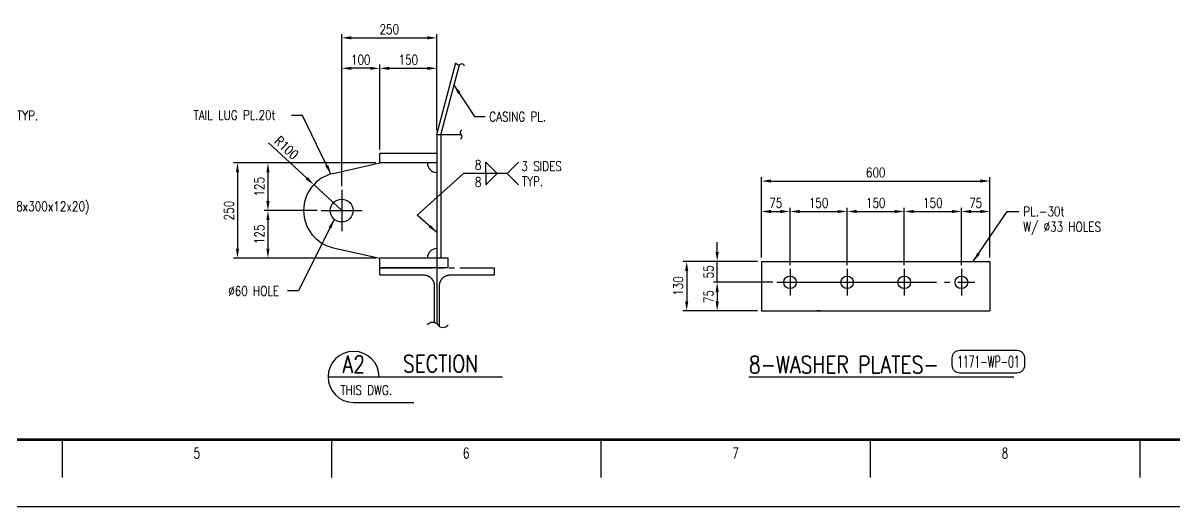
# Model space of a CAD drawing. Header units: millimetres. Extents: x 0 to 134087, y -49114 to 20834.
# Drawn here: x 45030 to 52585, y -29779 to -26603 of the extents above; entities that cross this region are included whole.
import ezdxf
from ezdxf.enums import TextEntityAlignment as Align

# ---------------------------------------------------------------- set-up
doc = ezdxf.new("R2010")
doc.units = ezdxf.units.MM
doc.header["$LTSCALE"] = 35
for name, pattern in [('JNK-CENTER', [34, 30, -1.5, 1, -1.5]), ('JNK-HIDDEN', [3, 2, -1]), ('JNK-PHANTOM', [15, 10, -1, 1, -1, 1, -1])]:
    doc.linetypes.add(name, pattern=pattern)
for name, color, linetype in [('CEN-R', 1, 'JNK-CENTER'), ('CON-C', 4, 'Continuous'), ('CON-G', 3, 'Continuous'), ('CON-W', 7, 'Continuous'), ('CON-Y', 2, 'Continuous'), ('Dim-W', 7, 'Continuous'), ('HID-Y', 2, 'JNK-HIDDEN'), ('HL', 7, 'Continuous'), ('PHA-M', 6, 'JNK-PHANTOM'), ('STL-OBJT', 7, 'Continuous'), ('TXT-G', 3, 'Continuous'), ('TXT-Y', 2, 'Continuous')]:
    doc.layers.add(name, color=color, linetype=linetype)
doc.styles.add('ROMANS', font='ROMANS.shx', dxfattribs={"width": 0.8})
doc.styles.add('SIMPLEX', font='simplex.shx', dxfattribs={"width": 0.8})
doc.dimstyles.new('DIM25x2.5', dxfattribs={"dimscale": 25, "dimtxt": 2.5, "dimasz": 2.5, "dimexe": 1, "dimexo": 1, "dimgap": 1, "dimtad": 1, "dimdec": 1, "dimlfac": 0.4, "dimdsep": 46, "dimtxsty": 'SIMPLEX', "dimcen": 0, "dimclrt": 2, "dimazin": 2, "dimtfac": 1, "dimtdec": 1, "dimtix": 1, "dimtmove": 2, "dimatfit": 0, "dimfxl": 0.18, "dimtolj": 1, "dimtzin": 0, "dimarcsym": 0})

# ---------------------------------------------------------------- blocks, each defined once
blk = doc.blocks.new('TITLE')
at = {"color": 7}
for p, q in [((311.22, 17.68), (311.22, 7.78)), ((381.95, 17.68), (381.95, 7.78)), ((452.68, 17.68), (452.68, 7.78)), ((523.41, 17.68), (523.41, 7.78)), ((594.15, 17.68), (594.15, 7.78)), ((841, 0), (0, 0))]:
    blk.add_line(p, q, dxfattribs=at)
at = {"color": 7, "const_width": 0.707}
blk.add_lwpolyline([(28.29, 17.68), (823.67, 17.68)], dxfattribs=at)
at = {"color": 7, "style": 'ROMANS', "width": 0.7}
for s, p in [('5', (346.59, 14.15)), ('6', (417.32, 14.15)), ('7', (488.05, 14.15)), ('8', (558.78, 14.15))]:
    blk.add_text(s, height=2.83, dxfattribs=at).set_placement(p, align=Align.MIDDLE)
blk = doc.blocks.new('DUCT-TAG')
at = {"layer": 'CON-G'}
blk.add_lwpolyline([(-9.49, -1), (-9.49, 1, -0.414214), (-7.49, 3), (7.49, 3, -0.414214), (9.49, 1), (9.49, -1, -0.414214), (7.49, -3), (-7.49, -3, -0.414214)], format="xyb", close=True, dxfattribs=at)
at = {"layer": 'CON-G', "style": 'SIMPLEX', "width": 1.246304}
blk.add_attdef('NAME', text='', height=3, dxfattribs=at).set_placement((-8.19, -1.5), (8.19, -1.5), align=Align.FIT)
at = {"layer": 'CON-Y', "style": 'SIMPLEX'}
blk.add_attdef('ELEVATION', text='', height=2, dxfattribs=at).set_placement((0, -6.02), align=Align.CENTER)
blk = doc.blocks.new('SECTITLE')
at = {"layer": 'CON-G'}
for p, q in [((-1.7, 0), (44.1, 0)), ((5, -6.7), (20.86, -6.7))]:
    blk.add_line(p, q, dxfattribs=at)
blk.add_arc((5, 0), 6.7, 0, 270, dxfattribs=at)
at = {"layer": 'CON-C', "style": 'SIMPLEX', "width": 0.8}
for tag, p in [('A', (5.06, 1.04)), ('ELEVATION', (27.83, 1.22))]:
    blk.add_attdef(tag, text='', height=4.5, dxfattribs=at).set_placement(p, align=Align.CENTER)
at = {"layer": 'CON-Y', "style": 'SIMPLEX', "width": 0.8}
blk.add_attdef('H0000-0000', (1.54, -4.72), '', height=2.5, dxfattribs=at)
blk.add_attdef('SCALE', text='', height=2.5, dxfattribs=at).set_placement((44.9, -3.72), align=Align.RIGHT)
blk = doc.blocks.new('*D1198')
at = {"layer": 'DEFPOINTS', "color": 0, "transparency": 16777216}
for p in [(47371.8, -27521.5), (46637.8, -27834), (46986.8, -27834)]:
    blk.add_point(p, dxfattribs=at)
at = {"layer": 'Dim-W', "color": 0, "lineweight": -2, "transparency": 16777216}
for p, q in [((47346.8, -27521.5), (46612.8, -27521.5)), ((46637.8, -27584), (46637.8, -27771.5)), ((46961.8, -27834), (46612.8, -27834))]:
    blk.add_line(p, q, dxfattribs=at)
at = {"layer": 'Dim-W', "color": 0, "transparency": 16777216}
for points in [[(46627.4, -27584), (46648.2, -27584), (46637.8, -27521.5)], [(46627.4, -27771.5), (46648.2, -27771.5), (46637.8, -27834)]]:
    blk.add_solid(points, dxfattribs=at)
at = {"layer": 'Dim-W', "color": 2, "transparency": 16777216, "insert": (46581.6, -27677.7), "char_height": 62.5, "attachment_point": 5, "rotation": 90, "style": 'SIMPLEX'}
blk.add_mtext('\\A1;125', dxfattribs=at)
blk = doc.blocks.new('*D1199')
at = {"layer": 'DEFPOINTS', "color": 0, "transparency": 16777216}
for p in [(46637.8, -27834), (46637.8, -28146.5), (47371.8, -28146.5)]:
    blk.add_point(p, dxfattribs=at)
at = {"layer": 'Dim-W', "color": 0, "lineweight": -2, "transparency": 16777216}
for p, q in [((46637.8, -27896.5), (46637.8, -28084)), ((47346.8, -28146.5), (46612.8, -28146.5))]:
    blk.add_line(p, q, dxfattribs=at)
at = {"layer": 'Dim-W', "color": 0, "transparency": 16777216}
for points in [[(46627.4, -27896.5), (46648.2, -27896.5), (46637.8, -27834)], [(46627.4, -28084), (46648.2, -28084), (46637.8, -28146.5)]]:
    blk.add_solid(points, dxfattribs=at)
at = {"layer": 'Dim-W', "color": 2, "transparency": 16777216, "insert": (46581.6, -27990.2), "char_height": 62.5, "attachment_point": 5, "rotation": 90, "style": 'SIMPLEX'}
blk.add_mtext('\\A1;125', dxfattribs=at)
blk = doc.blocks.new('*D1200')
at = {"layer": 'DEFPOINTS', "color": 0, "transparency": 16777216}
for p in [(46637.8, -27521.5), (46437.8, -28146.5), (46637.8, -28146.5)]:
    blk.add_point(p, dxfattribs=at)
at = {"layer": 'Dim-W', "color": 0, "lineweight": -2, "transparency": 16777216}
for p, q in [((46612.8, -27521.5), (46412.8, -27521.5)), ((46437.8, -27584), (46437.8, -28084)), ((46612.8, -28146.5), (46412.8, -28146.5))]:
    blk.add_line(p, q, dxfattribs=at)
at = {"layer": 'Dim-W', "color": 0, "transparency": 16777216}
for points in [[(46427.4, -27584), (46448.2, -27584), (46437.8, -27521.5)], [(46427.4, -28084), (46448.2, -28084), (46437.8, -28146.5)]]:
    blk.add_solid(points, dxfattribs=at)
at = {"layer": 'Dim-W', "color": 2, "transparency": 16777216, "insert": (46381.6, -27834), "char_height": 62.5, "attachment_point": 5, "rotation": 90, "style": 'SIMPLEX'}
blk.add_mtext('\\A1;250', dxfattribs=at)
blk = doc.blocks.new('*D1201')
at = {"layer": 'DEFPOINTS', "color": 0, "transparency": 16777216}
for p in [(47746.8, -26900.7), (47746.8, -27334), (47371.8, -27459)]:
    blk.add_point(p, dxfattribs=at)
at = {"layer": 'Dim-W', "color": 0, "lineweight": -2, "transparency": 16777216}
for p, q in [((47371.8, -27434), (47371.8, -26875.7)), ((47746.8, -27309), (47746.8, -26875.7)), ((47434.3, -26900.7), (47684.3, -26900.7))]:
    blk.add_line(p, q, dxfattribs=at)
at = {"layer": 'Dim-W', "color": 0, "transparency": 16777216}
for points in [[(47434.3, -26890.3), (47434.3, -26911.1), (47371.8, -26900.7)], [(47684.3, -26890.3), (47684.3, -26911.1), (47746.8, -26900.7)]]:
    blk.add_solid(points, dxfattribs=at)
at = {"layer": 'Dim-W', "color": 2, "transparency": 16777216, "insert": (47559.3, -26844.4), "char_height": 62.5, "attachment_point": 5, "style": 'SIMPLEX'}
blk.add_mtext('\\A1;150', dxfattribs=at)
blk = doc.blocks.new('*D1202')
at = {"layer": 'DEFPOINTS', "color": 0, "transparency": 16777216}
for p in [(47121.8, -26900.7), (47371.8, -26900.7), (47121.8, -27699)]:
    blk.add_point(p, dxfattribs=at)
at = {"layer": 'Dim-W', "color": 0, "lineweight": -2, "transparency": 16777216}
for p, q in [((47121.8, -27674), (47121.8, -26875.7)), ((47309.3, -26900.7), (47184.3, -26900.7))]:
    blk.add_line(p, q, dxfattribs=at)
at = {"layer": 'Dim-W', "color": 0, "transparency": 16777216}
for points in [[(47184.3, -26890.3), (47184.3, -26911.1), (47121.8, -26900.7)], [(47309.3, -26890.3), (47309.3, -26911.1), (47371.8, -26900.7)]]:
    blk.add_solid(points, dxfattribs=at)
at = {"layer": 'Dim-W', "color": 2, "transparency": 16777216, "insert": (47246.8, -26844.4), "char_height": 62.5, "attachment_point": 5, "style": 'SIMPLEX'}
blk.add_mtext('\\A1;100', dxfattribs=at)
blk = doc.blocks.new('*D1203')
at = {"layer": 'DEFPOINTS', "color": 0, "transparency": 16777216}
for p in [(47746.8, -26700.7), (47746.8, -27334), (47121.8, -27699)]:
    blk.add_point(p, dxfattribs=at)
at = {"layer": 'Dim-W', "color": 0, "lineweight": -2, "transparency": 16777216}
for p, q in [((47121.8, -27674), (47121.8, -26675.7)), ((47184.3, -26700.7), (47684.3, -26700.7)), ((47746.8, -27309), (47746.8, -26675.7))]:
    blk.add_line(p, q, dxfattribs=at)
at = {"layer": 'Dim-W', "color": 0, "transparency": 16777216}
for points in [[(47184.3, -26690.3), (47184.3, -26711.1), (47121.8, -26700.7)], [(47684.3, -26690.3), (47684.3, -26711.1), (47746.8, -26700.7)]]:
    blk.add_solid(points, dxfattribs=at)
at = {"layer": 'Dim-W', "color": 2, "transparency": 16777216, "insert": (47434.3, -26644.4), "char_height": 62.5, "attachment_point": 5, "style": 'SIMPLEX'}
blk.add_mtext('\\A1;250', dxfattribs=at)
blk = doc.blocks.new('*D1204')
at = {"layer": 'DEFPOINTS', "color": 0, "transparency": 16777216}
for p in [(46938.4, -27664.1), (47121.8, -27834)]:
    blk.add_point(p, dxfattribs=at)
at = {"layer": 'Dim-W', "color": 0, "lineweight": -2, "transparency": 16777216}
for p, q in [((46641.1, -27388.7), (46892.5, -27621.6)), ((47121.8, -27834), (46938.4, -27664.1))]:
    blk.add_line(p, q, dxfattribs=at)
at = {"layer": 'Dim-W', "color": 0, "transparency": 16777216}
blk.add_solid([(46899.6, -27614), (46885.4, -27629.2), (46938.4, -27664.1)], dxfattribs=at)
at = {"layer": 'Dim-W', "color": 2, "transparency": 16777216, "insert": (46759.7, -27421.9), "char_height": 62.5, "attachment_point": 5, "rotation": 317.18641, "style": 'SIMPLEX'}
blk.add_mtext('\\A1;R100', dxfattribs=at)
blk = doc.blocks.new('*D1205')
at = {"layer": 'DEFPOINTS', "color": 0, "transparency": 16777216}
for p in [(49977.2, -28304.9), (49586.5, -28492.4), (49877.2, -28492.4)]:
    blk.add_point(p, dxfattribs=at)
at = {"layer": 'Dim-W', "color": 0, "lineweight": -2, "transparency": 16777216}
for p, q in [((49952.2, -28304.9), (49561.5, -28304.9)), ((49586.5, -28367.4), (49586.5, -28429.9)), ((49852.2, -28492.4), (49561.5, -28492.4))]:
    blk.add_line(p, q, dxfattribs=at)
at = {"layer": 'Dim-W', "color": 0, "transparency": 16777216}
for points in [[(49576, -28367.4), (49596.9, -28367.4), (49586.5, -28304.9)], [(49576, -28429.9), (49596.9, -28429.9), (49586.5, -28492.4)]]:
    blk.add_solid(points, dxfattribs=at)
at = {"layer": 'Dim-W', "color": 2, "transparency": 16777216, "insert": (49530.2, -28398.7), "char_height": 62.5, "attachment_point": 5, "rotation": 90, "style": 'SIMPLEX'}
blk.add_mtext('\\A1;75', dxfattribs=at)
blk = doc.blocks.new('*D1206')
at = {"layer": 'DEFPOINTS', "color": 0, "transparency": 16777216}
for p in [(49586.5, -28167.4), (49877.2, -28167.4), (49586.5, -28304.9)]:
    blk.add_point(p, dxfattribs=at)
at = {"layer": 'Dim-W', "color": 0, "lineweight": -2, "transparency": 16777216}
for p, q in [((49586.5, -28104.9), (49586.5, -28042.4)), ((49852.2, -28167.4), (49561.5, -28167.4)), ((49586.5, -28304.9), (49586.5, -28167.4)), ((49586.5, -28367.4), (49586.5, -28429.9))]:
    blk.add_line(p, q, dxfattribs=at)
at = {"layer": 'Dim-W', "color": 0, "transparency": 16777216}
for points in [[(49576, -28104.9), (49596.9, -28104.9), (49586.5, -28167.4)], [(49576, -28367.4), (49596.9, -28367.4), (49586.5, -28304.9)]]:
    blk.add_solid(points, dxfattribs=at)
at = {"layer": 'Dim-W', "color": 2, "transparency": 16777216, "insert": (49530.2, -28236.2), "char_height": 62.5, "attachment_point": 5, "rotation": 90, "style": 'SIMPLEX'}
blk.add_mtext('\\A1;55', dxfattribs=at)
blk = doc.blocks.new('*D1207')
at = {"layer": 'DEFPOINTS', "color": 0, "transparency": 16777216}
for p in [(49877.2, -28167.4), (49386.5, -28492.4), (49877.2, -28492.4)]:
    blk.add_point(p, dxfattribs=at)
at = {"layer": 'Dim-W', "color": 0, "lineweight": -2, "transparency": 16777216}
for p, q in [((49852.2, -28167.4), (49361.5, -28167.4)), ((49386.5, -28229.9), (49386.5, -28429.9)), ((49852.2, -28492.4), (49361.5, -28492.4))]:
    blk.add_line(p, q, dxfattribs=at)
at = {"layer": 'Dim-W', "color": 0, "transparency": 16777216}
for points in [[(49376, -28229.9), (49396.9, -28229.9), (49386.5, -28167.4)], [(49376, -28429.9), (49396.9, -28429.9), (49386.5, -28492.4)]]:
    blk.add_solid(points, dxfattribs=at)
at = {"layer": 'Dim-W', "color": 2, "transparency": 16777216, "insert": (49330.2, -28329.9), "char_height": 62.5, "attachment_point": 5, "rotation": 90, "style": 'SIMPLEX'}
blk.add_mtext('\\A1;130', dxfattribs=at)
blk = doc.blocks.new('*D1208')
at = {"layer": 'DEFPOINTS', "color": 0, "transparency": 16777216}
for p in [(50064.7, -27840.2), (49877.2, -28167.4), (50064.7, -28217.4)]:
    blk.add_point(p, dxfattribs=at)
at = {"layer": 'Dim-W', "color": 0, "lineweight": -2, "transparency": 16777216}
for p, q in [((49877.2, -28142.4), (49877.2, -27815.2)), ((49939.7, -27840.2), (50002.2, -27840.2)), ((50064.7, -28192.4), (50064.7, -27815.2))]:
    blk.add_line(p, q, dxfattribs=at)
at = {"layer": 'Dim-W', "color": 0, "transparency": 16777216}
for points in [[(49939.7, -27829.8), (49939.7, -27850.6), (49877.2, -27840.2)], [(50002.2, -27829.8), (50002.2, -27850.6), (50064.7, -27840.2)]]:
    blk.add_solid(points, dxfattribs=at)
at = {"layer": 'Dim-W', "color": 2, "transparency": 16777216, "insert": (49970.9, -27784), "char_height": 62.5, "attachment_point": 5, "style": 'SIMPLEX'}
blk.add_mtext('\\A1;75', dxfattribs=at)
blk = doc.blocks.new('*D1209')
at = {"layer": 'DEFPOINTS', "color": 0, "transparency": 16777216}
for p in [(50064.7, -27840.2), (50439.7, -27840.2), (50439.7, -28217.4)]:
    blk.add_point(p, dxfattribs=at)
at = {"layer": 'Dim-W', "color": 0, "lineweight": -2, "transparency": 16777216}
for p, q in [((50127.2, -27840.2), (50377.2, -27840.2)), ((50439.7, -28192.4), (50439.7, -27815.2))]:
    blk.add_line(p, q, dxfattribs=at)
at = {"layer": 'Dim-W', "color": 0, "transparency": 16777216}
for points in [[(50127.2, -27829.8), (50127.2, -27850.6), (50064.7, -27840.2)], [(50377.2, -27829.8), (50377.2, -27850.6), (50439.7, -27840.2)]]:
    blk.add_solid(points, dxfattribs=at)
at = {"layer": 'Dim-W', "color": 2, "transparency": 16777216, "insert": (50252.2, -27784), "char_height": 62.5, "attachment_point": 5, "style": 'SIMPLEX'}
blk.add_mtext('\\A1;150', dxfattribs=at)
blk = doc.blocks.new('*D1210')
at = {"layer": 'DEFPOINTS', "color": 0, "transparency": 16777216}
for p in [(50439.7, -27840.2), (50814.7, -27840.2), (50814.7, -28217.4)]:
    blk.add_point(p, dxfattribs=at)
at = {"layer": 'Dim-W', "color": 0, "lineweight": -2, "transparency": 16777216}
for p, q in [((50502.2, -27840.2), (50752.2, -27840.2)), ((50814.7, -28192.4), (50814.7, -27815.2))]:
    blk.add_line(p, q, dxfattribs=at)
at = {"layer": 'Dim-W', "color": 0, "transparency": 16777216}
for points in [[(50502.2, -27829.8), (50502.2, -27850.6), (50439.7, -27840.2)], [(50752.2, -27829.8), (50752.2, -27850.6), (50814.7, -27840.2)]]:
    blk.add_solid(points, dxfattribs=at)
at = {"layer": 'Dim-W', "color": 2, "transparency": 16777216, "insert": (50627.2, -27784), "char_height": 62.5, "attachment_point": 5, "style": 'SIMPLEX'}
blk.add_mtext('\\A1;150', dxfattribs=at)
blk = doc.blocks.new('*D1211')
at = {"layer": 'DEFPOINTS', "color": 0, "transparency": 16777216}
for p in [(50814.7, -27840.2), (51189.7, -27840.2), (51189.7, -28217.4)]:
    blk.add_point(p, dxfattribs=at)
at = {"layer": 'Dim-W', "color": 0, "lineweight": -2, "transparency": 16777216}
for p, q in [((50877.2, -27840.2), (51127.2, -27840.2)), ((51189.7, -28192.4), (51189.7, -27815.2))]:
    blk.add_line(p, q, dxfattribs=at)
at = {"layer": 'Dim-W', "color": 0, "transparency": 16777216}
for points in [[(50877.2, -27829.8), (50877.2, -27850.6), (50814.7, -27840.2)], [(51127.2, -27829.8), (51127.2, -27850.6), (51189.7, -27840.2)]]:
    blk.add_solid(points, dxfattribs=at)
at = {"layer": 'Dim-W', "color": 2, "transparency": 16777216, "insert": (51002.2, -27784), "char_height": 62.5, "attachment_point": 5, "style": 'SIMPLEX'}
blk.add_mtext('\\A1;150', dxfattribs=at)
blk = doc.blocks.new('*D1212')
at = {"layer": 'DEFPOINTS', "color": 0, "transparency": 16777216}
for p in [(51189.7, -27840.2), (51377.2, -27840.2), (51377.2, -28167.4)]:
    blk.add_point(p, dxfattribs=at)
at = {"layer": 'Dim-W', "color": 0, "lineweight": -2, "transparency": 16777216}
for p, q in [((51252.2, -27840.2), (51314.7, -27840.2)), ((51377.2, -28142.4), (51377.2, -27815.2))]:
    blk.add_line(p, q, dxfattribs=at)
at = {"layer": 'Dim-W', "color": 0, "transparency": 16777216}
for points in [[(51252.2, -27829.8), (51252.2, -27850.6), (51189.7, -27840.2)], [(51314.7, -27829.8), (51314.7, -27850.6), (51377.2, -27840.2)]]:
    blk.add_solid(points, dxfattribs=at)
at = {"layer": 'Dim-W', "color": 2, "transparency": 16777216, "insert": (51283.4, -27784), "char_height": 62.5, "attachment_point": 5, "style": 'SIMPLEX'}
blk.add_mtext('\\A1;75', dxfattribs=at)
blk = doc.blocks.new('*D1213')
at = {"layer": 'DEFPOINTS', "color": 0, "transparency": 16777216}
for p in [(51377.2, -27640.2), (49877.2, -28167.4), (51377.2, -28167.4)]:
    blk.add_point(p, dxfattribs=at)
at = {"layer": 'Dim-W', "color": 0, "lineweight": -2, "transparency": 16777216}
for p, q in [((49877.2, -28142.4), (49877.2, -27615.2)), ((49939.7, -27640.2), (51314.7, -27640.2)), ((51377.2, -28142.4), (51377.2, -27615.2))]:
    blk.add_line(p, q, dxfattribs=at)
at = {"layer": 'Dim-W', "color": 0, "transparency": 16777216}
for points in [[(49939.7, -27629.8), (49939.7, -27650.6), (49877.2, -27640.2)], [(51314.7, -27629.8), (51314.7, -27650.6), (51377.2, -27640.2)]]:
    blk.add_solid(points, dxfattribs=at)
at = {"layer": 'Dim-W', "color": 2, "transparency": 16777216, "insert": (50627.2, -27584), "char_height": 62.5, "attachment_point": 5, "style": 'SIMPLEX'}
blk.add_mtext('\\A1;600', dxfattribs=at)

msp = doc.modelspace()

# ---------------------------------------------------------------- linework, layer by layer
at = {"layer": 'CEN-R'}
for p, q in [((47121.7579, -27698.9763), (47121.7579, -27968.9763)), ((46986.7579, -27833.9763), (47256.7579, -27833.9763)), ((47746.7579, -28083.9763), (47746.7579, -28576.5858)), ((47746.7579, -28083.9763), (47746.7579, -28576.5858)), ((50064.6665, -28217.4034), (50064.6665, -28392.4039)), ((50439.6665, -28217.4034), (50439.6665, -28392.4039)), ((50814.6665, -28217.4034), (50814.6665, -28392.4039)), ((51189.6665, -28217.4034), (51189.6665, -28392.4039)), ((49977.1662, -28304.9036), (51277.1668, -28304.9036))]:
    msp.add_line(p, q, dxfattribs=at)
at = {"layer": 'CON-G'}
for p, q in [((47746.7579, -27333.9763), (47871.7115, -26865.4003)), ((47771.7579, -27337.2524), (47894.1071, -26878.4426)), ((47746.7579, -27333.9763), (47746.7579, -28146.4763)), ((47746.7579, -27333.9763), (47906.411, -27333.9763)), ((47771.7579, -27337.2524), (47771.7579, -28146.4763)), ((47746.7579, -27458.9763), (47371.7579, -27458.9763)), ((47371.7579, -27521.4763), (47371.7579, -27458.9763)), ((47371.7579, -27521.4763), (47371.7579, -27458.9763)), ((47066.8798, -27590.0738), (47371.7579, -27521.4763)), ((47746.7579, -27521.4763), (47371.7579, -27521.4763)), ((47066.8798, -28077.8787), (47371.7579, -28146.4763)), ((47821.7579, -28146.4763), (47371.7579, -28146.4763)), ((47371.7579, -28208.9763), (47371.7579, -28146.4763)), ((47371.7579, -28208.9763), (47371.7579, -28146.4763)), ((47821.7579, -28208.9763), (47821.7579, -28146.4763)), ((49877.1665, -28167.4036), (49877.1665, -28492.4036)), ((49877.1665, -28167.4036), (51377.1665, -28167.4036)), ((51377.1665, -28167.4036), (51377.1665, -28492.4036)), ((47821.7579, -28208.9763), (47371.7579, -28208.9763)), ((49877.1665, -28492.4036), (51377.1665, -28492.4036))]:
    msp.add_line(p, q, dxfattribs=at)
for centre, radius in [((47121.7579, -27833.9763), 75), ((50064.6665, -28304.9036), 41.25), ((50439.6665, -28304.9036), 41.25), ((50814.6665, -28304.9036), 41.25), ((51189.6665, -28304.9036), 41.25)]:
    msp.add_circle(centre, radius, dxfattribs=at)
for centre, radius, start, end in [((47746.7579, -27521.4763), 62.5, 180, 270), ((47121.7579, -27833.9763), 250, 102.68038349, 257.31961651), ((47746.7579, -28146.4763), 62.5, 90, 180)]:
    msp.add_arc(centre, radius, start, end, dxfattribs=at)
at = {"layer": 'CON-W'}
msp.add_line((51491.0769, -27840.2176), (51565.5767, -27840.2176), dxfattribs=at)
for points in [[(47928.143, -26885.7837, 0.535183758), (47899.9272, -26875.592, -0.535183758), (47871.7115, -26865.4003)], [(47901.8533, -27363.628, 0.535183758), (47906.411, -27333.9763, -0.535183758), (47910.9687, -27304.3245)], [(47684.9967, -28583.4233, -0.535183758), (47752.4967, -28583.4233, 0.535183758), (47819.9967, -28583.4233)]]:
    msp.add_lwpolyline(points, format="xyb", dxfattribs=at)
for points in [[(48067.5602, -27590.5622), (48067.5602, -27515.5622), (48142.5602, -27590.5622)], [(48282.6041, -27515.5622), (48207.6041, -27590.5622), (48282.6041, -27665.5622)], [(48067.5602, -27590.5622), (48067.5602, -27665.5622), (48142.5602, -27590.5622)]]:
    msp.add_lwpolyline(points, dxfattribs=at)
at = {"layer": 'Dim-W'}
msp.add_line((48207.6041, -27590.5622), (47922.1737, -27590.5622), dxfattribs=at)
at = {"layer": 'HID-Y'}
for p, q in [((50264.6665, -28492.405), (50239.6665, -28492.405)), ((50989.6665, -28492.405), (51014.6665, -28492.405))]:
    msp.add_line(p, q, dxfattribs=at)
at = {"layer": 'PHA-M'}
for p, q in [((47371.7579, -28258.9763), (47371.7579, -28208.9763)), ((47371.7579, -28208.9763), (48121.7579, -28208.9763)), ((48121.7579, -28208.9763), (48121.7579, -28258.9763)), ((47661.7579, -28258.9763), (47371.7579, -28258.9763)), ((47731.7579, -28567.5042), (47731.7579, -28328.9763)), ((47761.7579, -28328.9763), (47761.7579, -28593.2591)), ((48121.7579, -28258.9763), (47831.7579, -28258.9763))]:
    msp.add_line(p, q, dxfattribs=at)
for centre, start, end in [((47661.7579, -28328.9763), 0, 90), ((47831.7579, -28328.9763), 90, 180)]:
    msp.add_arc(centre, 70, start, end, dxfattribs=at)
at = {"layer": 'STL-OBJT'}
for p, q in [((46865.2272, -27209.8146), (46791.5372, -27209.8146)), ((47993.1431, -27215.8846), (48063.5369, -27215.8846)), ((46837.6152, -28360.1046), (46767.2213, -28360.1046))]:
    msp.add_line(p, q, dxfattribs=at)

# ---------------------------------------------------------------- block references
at = {"linetype": 'ByBlock', "xscale": 24.99999999749996, "yscale": 24.99999999749996, "zscale": 24.99999999749996}
msp.add_blockref('TITLE', (37506.4576, -29779.1803), dxfattribs=at)
at = {"layer": 'HL', "xscale": 25, "yscale": 25, "zscale": 25}
msp.add_blockref('SECTITLE', (47074.8996, -28925.4799), dxfattribs=at).add_auto_attribs({'H0000-0000': 'THIS DWG.', 'A': 'A2', 'ELEVATION': 'SECTION'})
at = {"layer": 'TXT-G'}
ref = msp.add_blockref('DUCT-TAG', (51366.9705, -28825.6751, 0), dxfattribs=dict(at, xscale=25, yscale=25, zscale=25))
ref.add_attrib('NAME', '1171-WP-01', dxfattribs={"layer": 'CON-G', "height": 75, "style": 'SIMPLEX', "width": 0.603474}).set_placement((51162.2205, -28863.1751, 0), (51571.7205, -28863.1751, 0), align=Align.FIT)

# ---------------------------------------------------------------- texts
at = {"layer": 'CON-C', "style": 'SIMPLEX', "width": 0.8}
msp.add_text('%%U8-WASHER PLATES-        ', height=112.5, dxfattribs=at).set_placement((50664.7543, -28902.0588, 0), align=Align.CENTER)
at = {"layer": 'CON-W', "color": 2, "style": 'SIMPLEX', "width": 0.8}
for p in [(47996.683, -27565.5622), (47996.683, -27678.0622)]:
    msp.add_text('8', height=62.5, dxfattribs=at).set_placement(p)
at = {"layer": 'TXT-Y', "style": 'SIMPLEX', "width": 0.8}
for s, p in [('TYP.', (44990.8327, -27210.4944)), ('3 SIDES', (48301.5511, -27543.1598)), ('TYP.', (48305.2502, -27642.0797))]:
    msp.add_text(s, height=62.5, dxfattribs=at).set_placement(p, align=Align.MIDDLE_LEFT)
at = {"layer": 'TXT-Y', "color": 2, "style": 'SIMPLEX', "width": 0.8}
for s, p in [('TAIL LUG PL.20t', (46149.497, -27238.8722)), ('CASING PL.', (48090.93, -27248.9967)), ('(H588x300x12x20)', (44822.0249, -27837.4756)), ('%%C60 HOLE', (46376.9689, -28393.2167))]:
    msp.add_text(s, height=62.5, dxfattribs=at).set_placement(p)
at = {"layer": 'TXT-Y', "style": 'SIMPLEX', "width": 0.8}
for s, p in [('PL.-30t', (51595.9957, -27871.4676)), ('W/ %%C33 HOLES', (51595.9957, -27971.4676))]:
    msp.add_text(s, height=62.5, dxfattribs=at).set_placement(p)

# ---------------------------------------------------------------- dimensions: what is measured, and where the dimension line sits
at = {"layer": 'Dim-W'}
for base, p1, p2, override, picture, middle in [((47746.7579, -26700.6809), (47121.7579, -27698.9763), (47746.7579, -27333.9763), {"dimtmove": 0}, '*D1203', (47434.2579, -26700.6809)), ((51377.1665, -27640.2176), (49877.1665, -28167.4036), (51377.1665, -28167.4036), {"dimtix": 0, "dimtmove": 0, "dimatfit": 3}, '*D1213', (50627.1665, -27640.2176))]:
    dim = msp.add_linear_dim(base=base, p1=p1, p2=p2, dimstyle='DIM25x2.5', override=override, dxfattribs=at)
    dim.commit()
    dim.dimension.update_dxf_attribs({"geometry": picture, "text_midpoint": middle, "dimtype": 160})
dim = msp.add_linear_dim(base=(47121.7579, -26900.6809), p1=(47371.7579, -26900.6809), p2=(47121.7579, -27698.9763), dimstyle='DIM25x2.5', dxfattribs=at)
dim.commit()
dim.dimension.update_dxf_attribs({"geometry": '*D1202', "text_midpoint": (47246.7579, -26844.4309)})
for base, p1, p2, override, picture, middle in [((47746.7579, -26900.6809), (47371.7579, -27458.9763), (47746.7579, -27333.9763), {"dimtmove": 0}, '*D1201', (47559.2579, -26844.4309)), ((50064.6665, -27840.2176), (49877.1665, -28167.4036), (50064.6665, -28217.4034), {"dimtix": 0, "dimtmove": 0, "dimatfit": 3}, '*D1208', (49970.9165, -27783.9676)), ((50439.6665, -27840.2176), (50064.6665, -27840.2176), (50439.6665, -28217.4034), {"dimtix": 0, "dimtmove": 0, "dimatfit": 3}, '*D1209', (50252.1665, -27783.9676)), ((50814.6665, -27840.2176), (50439.6665, -27840.2176), (50814.6665, -28217.4034), {"dimtix": 0, "dimtmove": 0, "dimatfit": 3}, '*D1210', (50627.1665, -27783.9676)), ((51189.6665, -27840.2176), (50814.6665, -27840.2176), (51189.6665, -28217.4034), {"dimtix": 0, "dimtmove": 0, "dimatfit": 3}, '*D1211', (51002.1665, -27783.9676)), ((51377.1665, -27840.2176), (51189.6665, -27840.2176), (51377.1665, -28167.4036), {"dimtix": 0, "dimtmove": 0, "dimatfit": 3}, '*D1212', (51283.4165, -27783.9676))]:
    dim = msp.add_linear_dim(base=base, p1=p1, p2=p2, dimstyle='DIM25x2.5', override=override, dxfattribs=at)
    dim.commit()
    dim.dimension.update_dxf_attribs({"geometry": picture, "text_midpoint": middle})
dim = msp.add_radius_dim(center=(47121.7579, -27833.9763), mpoint=(46938.3657, -27664.0724), dimstyle='DIM25x2.5', override={"dimtix": 0, "dimtmove": 0, "dimatfit": 3}, dxfattribs=at)
dim.commit()
dim.dimension.update_dxf_attribs({"geometry": '*D1204', "text_midpoint": (46721.46, -27463.1199), "dimtype": 164})
for base, p1, p2, override, picture, middle in [((46437.8261, -28146.4763), (46637.8261, -27521.4763), (46637.8261, -28146.4763), {"dimtmove": 0}, '*D1200', (46437.8261, -27833.9763)), ((49386.462, -28492.4036), (49877.1665, -28167.4036), (49877.1665, -28492.4036), {"dimtix": 0, "dimtmove": 0, "dimatfit": 3}, '*D1207', (49386.462, -28329.9036))]:
    dim = msp.add_linear_dim(base=base, p1=p1, p2=p2, angle=90, dimstyle='DIM25x2.5', override=override, dxfattribs=at)
    dim.commit()
    dim.dimension.update_dxf_attribs({"geometry": picture, "text_midpoint": middle, "dimtype": 160})
dim = msp.add_linear_dim(base=(46637.8261, -27833.9763), p1=(47371.7579, -27521.4763), p2=(46986.7579, -27833.9763), angle=90, dimstyle='DIM25x2.5', dxfattribs=at)
dim.commit()
dim.dimension.update_dxf_attribs({"geometry": '*D1198', "text_midpoint": (46581.5761, -27677.7263)})
for base, p1, p2, override, picture, middle in [((46637.8261, -28146.4763), (46637.8261, -27833.9763), (47371.7579, -28146.4763), {"dimtmove": 0}, '*D1199', (46581.5761, -27990.2263)), ((49586.462, -28167.4036), (49586.462, -28304.9036), (49877.1665, -28167.4036), {"dimtix": 0, "dimtmove": 0, "dimatfit": 3}, '*D1206', (49530.212, -28236.1536)), ((49586.462, -28492.4036), (49977.1662, -28304.9036), (49877.1665, -28492.4036), {"dimtix": 0, "dimtmove": 0, "dimatfit": 3}, '*D1205', (49530.212, -28398.6536))]:
    dim = msp.add_linear_dim(base=base, p1=p1, p2=p2, angle=90, dimstyle='DIM25x2.5', override=override, dxfattribs=at)
    dim.commit()
    dim.dimension.update_dxf_attribs({"geometry": picture, "text_midpoint": middle})

# ---------------------------------------------------------------- leaders
for points, override in [([(47858.9266, -27010.3698), (47993.1431, -27215.8846)], {"dimgap": 1, "dimtad": 0, "dimtix": 0, "dimtmove": 0, "dimatfit": 3}), ([(47051.4663, -27595.0064), (46865.2272, -27209.8146)], {"dimgap": 1, "dimtad": 0, "dimtix": 0, "dimtmove": 0, "dimatfit": 3}), ([(47746.7579, -27977.5972), (47616.4239, -27864.3157), (47922.1737, -27590.5622)], {"dimgap": 1, "dimtad": 0}), ([(51267.4224, -28167.4036), (51491.0769, -27840.2176)], {"dimtix": 0, "dimtmove": 0, "dimatfit": 3}), ([(47073.2782, -27891.2014), (46837.6152, -28360.1046)], {"dimgap": 1, "dimtad": 0})]:
    msp.add_leader(points, dimstyle='DIM25x2.5', override=override, dxfattribs=at)

doc.saveas('drawing.dxf')
